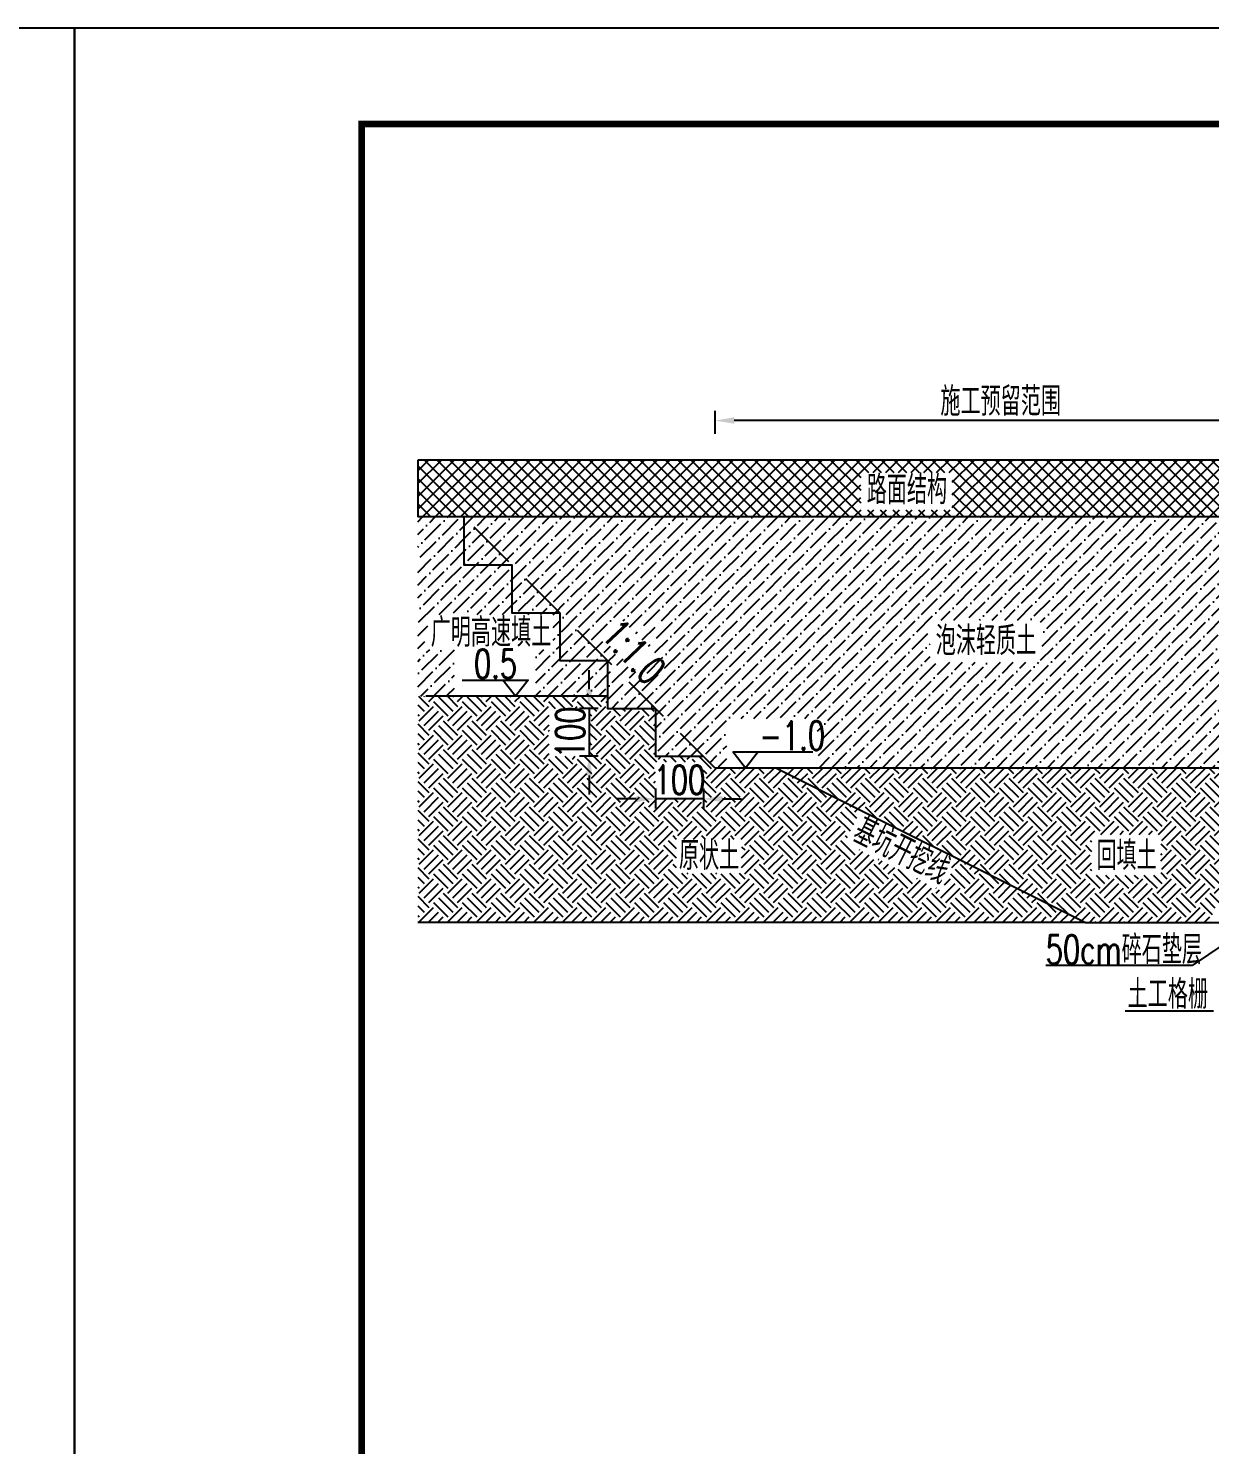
# Model space of a CAD drawing. Extents: x 216 to 1896, y 86 to 483.
# Drawn here: x 1471.2 to 1594.6, y 334.9 to 482.8 of the extents above; entities that cross this region are included whole.
import ezdxf
from ezdxf.enums import TextEntityAlignment as Align

# ---------------------------------------------------------------- set-up
doc = ezdxf.new("R2010")
doc.units = 0
doc.header["$LTSCALE"] = 5
doc.header["$MEASUREMENT"] = 0
doc.header["$PDMODE"] = 32
doc.header["$PDSIZE"] = 0.3
doc.linetypes.add('DASHED', pattern=[19.05, 12.7, -6.35])
doc.linetypes.add('RICAD_LTYPE1', pattern=[0])
doc.layers.get('0').update_dxf_attribs({"linetype": 'CONTINUOUS'})
doc.layers.get('DEFPOINTS').update_dxf_attribs({"linetype": 'RICAD_LTYPE1'})
for name, color, linetype in [('YOLLOW', 2, 'CONTINUOUS'), ('图框', 7, 'CONTINUOUS'), ('尺寸标注', 4, 'CONTINUOUS'), ('文字', 7, 'CONTINUOUS'), ('次轮廓线', 7, 'CONTINUOUS'), ('轮廓线', 1, 'CONTINUOUS')]:
    doc.layers.add(name, color=color, linetype=linetype)
doc.styles.get("Standard").update_dxf_attribs({"font": 'simplex1.shx', "width": 0.7, "bigfont": 'hztxt.shx'})
doc.dimstyles.new('比例1：200', dxfattribs={"dimtxt": 3, "dimasz": 2, "dimexe": 1, "dimexo": 1, "dimgap": 0.5, "dimtad": 1, "dimlfac": 20, "dimzin": 13, "dimdsep": 46, "dimtxsty": 'Standard', "dimcen": -0.09, "dimclrd": 256, "dimclre": 256, "dimclrt": 7, "dimaunit": 1, "dimadec": 0, "dimazin": 0, "dimtfac": 0.0005, "dimtix": 1, "dimtmove": 2, "dimatfit": 3, "dimfxl": 0, "dimtolj": 1, "dimtzin": 13, "dimarcsym": 0})

# ---------------------------------------------------------------- blocks, each defined once
blk = doc.blocks.new('*D120')
at = {"layer": 'DEFPOINTS', "color": 0}
for p in [(1542.9, 441.86), (1542.9, 439.48), (1602.59, 439.72)]:
    blk.add_point(p, dxfattribs=at)
at = {"layer": '尺寸标注', "lineweight": -2}
for p, q in [((1542.9, 440.48), (1542.9, 442.86)), ((1602.59, 440.72), (1602.59, 442.86)), ((1600.59, 441.86), (1544.9, 441.86))]:
    blk.add_line(p, q, dxfattribs=at)
at = {"layer": '尺寸标注'}
for points in [[(1544.9, 442.2), (1544.9, 441.53), (1542.9, 441.86)], [(1600.59, 442.2), (1600.59, 441.53), (1602.59, 441.86)]]:
    blk.add_solid(points, dxfattribs=at)
at = {"layer": '尺寸标注', "color": 7, "insert": (1572.74, 443.86), "char_height": 3, "attachment_point": 5}
blk.add_mtext('\\A1;施工预留范围', dxfattribs=at)
blk = doc.blocks.new('*D128')
at = {"layer": 'DEFPOINTS', "color": 0}
for p in [(1531.68, 411.79), (1529.76, 406.79), (1531.68, 406.79)]:
    blk.add_point(p, dxfattribs=at)
at = {"layer": '尺寸标注', "lineweight": -2}
for p, q in [((1529.76, 413.79), (1529.76, 415.79)), ((1530.68, 411.79), (1528.76, 411.79)), ((1529.76, 411.79), (1529.76, 406.79)), ((1530.68, 406.79), (1528.76, 406.79)), ((1529.76, 404.79), (1529.76, 402.79))]:
    blk.add_line(p, q, dxfattribs=at)
at = {"layer": '尺寸标注'}
for points in [[(1529.42, 413.79), (1530.09, 413.79), (1529.76, 411.79)], [(1529.42, 404.79), (1530.09, 404.79), (1529.76, 406.79)]]:
    blk.add_solid(points, dxfattribs=at)
at = {"layer": '尺寸标注', "color": 7, "insert": (1527.76, 409.29), "char_height": 3, "attachment_point": 5, "rotation": 90}
blk.add_mtext('\\A1;100', dxfattribs=at)
blk = doc.blocks.new('*D129')
at = {"layer": 'DEFPOINTS', "color": 0}
for p in [(1536.68, 404.41), (1541.68, 404.41), (1536.68, 402.33)]:
    blk.add_point(p, dxfattribs=at)
at = {"layer": '尺寸标注', "lineweight": -2}
for p, q in [((1536.68, 403.41), (1536.68, 401.33)), ((1541.68, 403.41), (1541.68, 401.33)), ((1534.68, 402.33), (1532.68, 402.33)), ((1541.68, 402.33), (1536.68, 402.33)), ((1543.68, 402.33), (1545.68, 402.33))]:
    blk.add_line(p, q, dxfattribs=at)
at = {"layer": '尺寸标注'}
for points in [[(1534.68, 402.66), (1534.68, 402), (1536.68, 402.33)], [(1543.68, 402.66), (1543.68, 402), (1541.68, 402.33)]]:
    blk.add_solid(points, dxfattribs=at)
at = {"layer": '尺寸标注', "color": 7, "insert": (1539.18, 404.33), "char_height": 3, "attachment_point": 5}
blk.add_mtext('\\A1;100', dxfattribs=at)

msp = doc.modelspace()

# ---------------------------------------------------------------- hatches: boundary and pattern name
at = {"layer": 'YOLLOW'}
h = msp.add_hatch(dxfattribs=at)
h.set_pattern_fill('ANSI37', color=9, scale=7.5, style=0)
h.paths.add_polyline_path([(1511.83874, 437.74002), (1511.83874, 431.79002), (1602.58759, 431.79002), (1602.5779, 432.27483), (1675.83503, 433.73997), (1749.08759, 432.27502), (1812.96717, 432.27502), (1812.96717, 433.24003), (1811.46717, 434.74003), (1811.46717, 436.24003), (1796.88804, 436.24003), (1796.88804, 434.74003), (1794.88804, 434.74003), (1794.88804, 437.74002)])
h.paths.add_polyline_path([(1558.11955, 436.43791), (1567.68962, 436.43791), (1567.68962, 432.5513), (1558.11955, 432.5513)], flags=16)
h.paths.add_polyline_path([(1678.02779, 437.74002), (1674.02936, 437.74002), (1674.02936, 433.70386), (1678.02779, 433.70386)], flags=17)
h.paths.add_polyline_path([(1768.11597, 436.88796), (1777.30493, 436.88796), (1777.30493, 433.01754), (1768.11597, 433.01754)], flags=16)
h = msp.add_hatch(dxfattribs=at)
h.set_pattern_fill('ANSI36', color=256, scale=7.5, style=0)
h.paths.add_polyline_path([(1511.83874, 431.79002), (1511.83874, 413.06502), (1531.67526, 413.06502), (1531.67526, 416.79002), (1526.67526, 416.79002), (1526.67526, 421.79002), (1521.67526, 421.79002), (1521.67526, 426.79002), (1516.67526, 426.79002), (1516.67526, 431.79002)])
h.paths.add_polyline_path([(1525.98237, 417.9602), (1512.90933, 417.9602), (1512.90933, 421.59527), (1525.98237, 421.59527)], flags=16)
h.paths.add_polyline_path([(1515.6823, 417.9602), (1524.16681, 417.9602), (1524.16681, 413.06502), (1515.6823, 413.06502)], flags=16)
h = msp.add_hatch(dxfattribs=at)
h.set_pattern_fill('ANSI36', color=256, scale=7.5, style=0)
h.paths.add_polyline_path([(1516.67526, 431.79002), (1516.67526, 426.79002), (1521.67526, 426.79002), (1521.67526, 421.79002), (1526.67526, 421.79002), (1526.67526, 416.79002), (1531.67526, 416.79002), (1531.67526, 411.79002), (1536.67526, 411.79002), (1536.67526, 406.79002), (1541.67526, 406.79002), (1542.90026, 405.56502), (1602.58759, 405.56502), (1602.58759, 431.79002)])
h.paths.add_polyline_path([(1533.05326, 421.20914), (1536.7719, 417.4905), (1534.77118, 415.48978), (1531.05254, 419.20842)], flags=16)
h.paths.add_polyline_path([(1544.11681, 405.56502), (1553.59559, 405.56502), (1553.59559, 410.73133), (1544.11681, 410.73133)])
h.paths.add_polyline_path([(1565.38373, 421.02227), (1576.91536, 421.02227), (1576.91536, 416.60949), (1565.38373, 416.60949)], flags=16)
h = msp.add_hatch(dxfattribs=at)
h.set_pattern_fill('回填土2', color=9, scale=5, style=0, pattern_type=2)
h.set_pattern_definition([(45, (0, 2.5), (3e-16, 3), [2.1213203, -2.1213203]), (45, (0.5, 2), (3e-16, 3), [2.1213203, -2.1213203]), (45, (1, 1.5), (3e-16, 3), [2.1213203, -2.1213203]), (315, (1.5, 1.5), (3, -8e-16), [2.1213203, -2.1213203]), (315, (2, 2), (3, -8e-16), [2.1213203, -2.1213203]), (315, (2.5, 2.5), (3, -8e-16), [2.1213203, -2.1213203])])
h.paths.add_polyline_path([(1511.83874, 389.42462), (1511.83874, 413.06502), (1531.67526, 413.06502), (1531.67526, 411.79002), (1536.67526, 411.79002), (1536.67526, 406.79002), (1541.67526, 406.79002), (1542.90026, 405.56502), (1549.30679, 405.56502), (1581.58759, 389.42462)])
h.paths.add_polyline_path([(1529.75528, 411.79002), (1525.58839, 411.79002), (1525.58839, 406.79002), (1529.75528, 406.79002)], flags=17)
h.paths.add_polyline_path([(1536.67526, 402.36939), (1541.67526, 402.36939), (1541.67526, 406.21094), (1536.67526, 406.21094)], flags=16)
h.paths.add_polyline_path([(1538.8352, 398.14539), (1545.68043, 398.14539), (1545.68043, 394.59196), (1538.8352, 394.59196)], flags=16)
h.paths.add_polyline_path([(1558.11168, 401.16258), (1568.10102, 396.16791), (1566.58893, 392.73346), (1556.43548, 397.81018)], flags=17)
h = msp.add_hatch(dxfattribs=at)
h.set_pattern_fill('回填土2', color=9, scale=5, style=0, pattern_type=2)
h.set_pattern_definition([(45, (-24.916, 2.5), (3e-16, 3), [2.1213203, -2.1213203]), (45, (-24.416, 2), (3e-16, 3), [2.1213203, -2.1213203]), (45, (-23.916, 1.5), (3e-16, 3), [2.1213203, -2.1213203]), (315, (-23.416, 1.5), (3, -8e-16), [2.1213203, -2.1213203]), (315, (-22.916, 2), (3, -8e-16), [2.1213203, -2.1213203]), (315, (-22.416, 2.5), (3, -8e-16), [2.1213203, -2.1213203])])
h.paths.add_polyline_path([(1549.30679, 405.56502), (1581.58759, 389.42462), (1594.8257, 389.42451), (1594.8257, 390.9655), (1596.08759, 390.96502), (1596.08759, 391.46502), (1596.58759, 391.46502), (1596.58759, 397.96502), (1602.58759, 398.96502), (1602.58759, 405.56502)])
h.paths.add_polyline_path([(1582.2317, 398.62684), (1589.45538, 398.62684), (1589.45538, 394.38638), (1582.2317, 394.38638)], flags=16)

# ---------------------------------------------------------------- linework, layer by layer
at = {"color": 2}
for p, q in [((1599.80044, 389.71854), (1592.73971, 384.92552)), ((1592.74153, 384.92552), (1577.44745, 384.92912)), ((1594.98764, 380.16207), (1585.74072, 380.16687))]:
    msp.add_line(p, q, dxfattribs=at)
for points in [[(1475.99162, 185.83595), (1475.99162, 482.83595), (1055.99162, 482.83595), (1055.99162, 185.83595)], [(1895.99162, 185.83595), (1895.99162, 482.83595), (1475.99162, 482.83595), (1475.99162, 185.83595)]]:
    msp.add_lwpolyline(points, close=True)
at = {"layer": '图框', "const_width": 0.7}
msp.add_lwpolyline([(1885.99162, 472.83595), (1505.99162, 472.83595), (1505.99162, 195.83595), (1885.99162, 195.83595), (1885.99162, 472.83595)], dxfattribs=at)
at = {"layer": '尺寸标注'}
msp.add_lwpolyline([(1516.67526, 431.79002), (1516.67526, 426.79002), (1521.67526, 426.79002), (1521.67526, 421.79002), (1526.67526, 421.79002), (1526.67526, 416.79002), (1531.67526, 416.79002), (1531.67526, 411.79002), (1536.67526, 411.79002), (1536.67526, 406.79002), (1541.67526, 406.79002)], dxfattribs=at)
at = {"layer": '次轮廓线', "linetype": 'DASHED', "ltscale": 0.08}
msp.add_line((1542.90026, 405.56502), (1516.67526, 431.79002), dxfattribs=at)
at = {"layer": '次轮廓线'}
for p, q in [((1516.48126, 414.75122), (1522.17604, 414.75122)), ((1531.67526, 413.06502), (1512.68984, 413.06502)), ((1547.40652, 407.25122), (1553.1013, 407.25122)), ((1602.58759, 405.56502), (1542.90026, 405.56502)), ((1549.30679, 405.56502), (1581.58759, 389.42462)), ((1581.58759, 389.42462), (1511.83874, 389.42462))]:
    msp.add_line(p, q, dxfattribs=at)
for points in [[(1520.73746, 414.75122), (1523.38237, 414.75122), (1522.05991, 413.06502), (1520.73746, 414.75122)], [(1544.7616, 407.25122), (1547.40652, 407.25122), (1546.08406, 405.56502), (1544.7616, 407.25122)]]:
    msp.add_lwpolyline(points, dxfattribs=at)
at = {"layer": '轮廓线'}
for p, q in [((1794.88804, 437.74002), (1511.83874, 437.74002)), ((1511.83874, 437.74002), (1511.83874, 431.79002)), ((1576.83759, 431.79002), (1511.83874, 431.79002)), ((1602.58759, 431.79002), (1576.83759, 431.79002)), ((1581.58759, 389.42462), (1770.08713, 389.4212))]:
    msp.add_line(p, q, dxfattribs=at)

# ---------------------------------------------------------------- texts
at = {"width": 0.7}
for s, rotation, p in [('50cm碎石垫层', 359.8854759, (1577.44925, 386.60046)), ('土工格栅', 359.869192, (1586.00174, 381.93825))]:
    msp.add_text(s, height=3, rotation=rotation, dxfattribs=at).set_placement(p, align=Align.MIDDLE_LEFT)
at = {"layer": '文字', "width": 0.7}
for s, p in [('路面结构', (1558.74603, 434.62383)), ('广明高速填土', (1513.19877, 419.72871)), ('泡沫轻质土', (1565.95195, 418.85666)), ('0.5', (1517.71846, 416.44408)), ('-1.0', (1547.55128, 408.94408)), ('原状土', (1539.1271, 396.4141)), ('回填土', (1582.75318, 396.4141))]:
    msp.add_text(s, height=3, dxfattribs=at).set_placement(p, align=Align.MIDDLE_LEFT)
for s, rotation, p in [('1:1.0', 313.1516881, (1531.96601, 420.33859)), ('基坑开挖线', 333.4349488, (1557.72321, 399.3075))]:
    msp.add_text(s, height=3, rotation=rotation, dxfattribs=at).set_placement(p, align=Align.MIDDLE_LEFT)

# ---------------------------------------------------------------- dimensions: what is measured, and where the dimension line sits
at = {"layer": '尺寸标注'}
dim = msp.add_linear_dim(base=(1542.90026, 441.86488), p1=(1602.58721, 439.72431), p2=(1542.90026, 439.48403), text='施工预留范围', dimstyle='比例1：200', dxfattribs=at)
dim.commit()
dim.dimension.update_dxf_attribs({"geometry": '*D120', "text_midpoint": (1572.74373, 443.86488)})
dim = msp.add_linear_dim(base=(1529.75528, 406.79002), p1=(1531.67526, 411.79002), p2=(1531.67526, 406.79002), angle=90, dimstyle='比例1：200', dxfattribs=at)
dim.commit()
dim.dimension.update_dxf_attribs({"geometry": '*D128', "text_midpoint": (1527.75528, 409.29002)})
dim = msp.add_linear_dim(base=(1536.67526, 402.33087), p1=(1541.67526, 404.4079), p2=(1536.67526, 404.4079), dimstyle='比例1：200', dxfattribs=at)
dim.commit()
dim.dimension.update_dxf_attribs({"geometry": '*D129', "text_midpoint": (1539.17526, 404.33087)})

doc.saveas('drawing.dxf')
